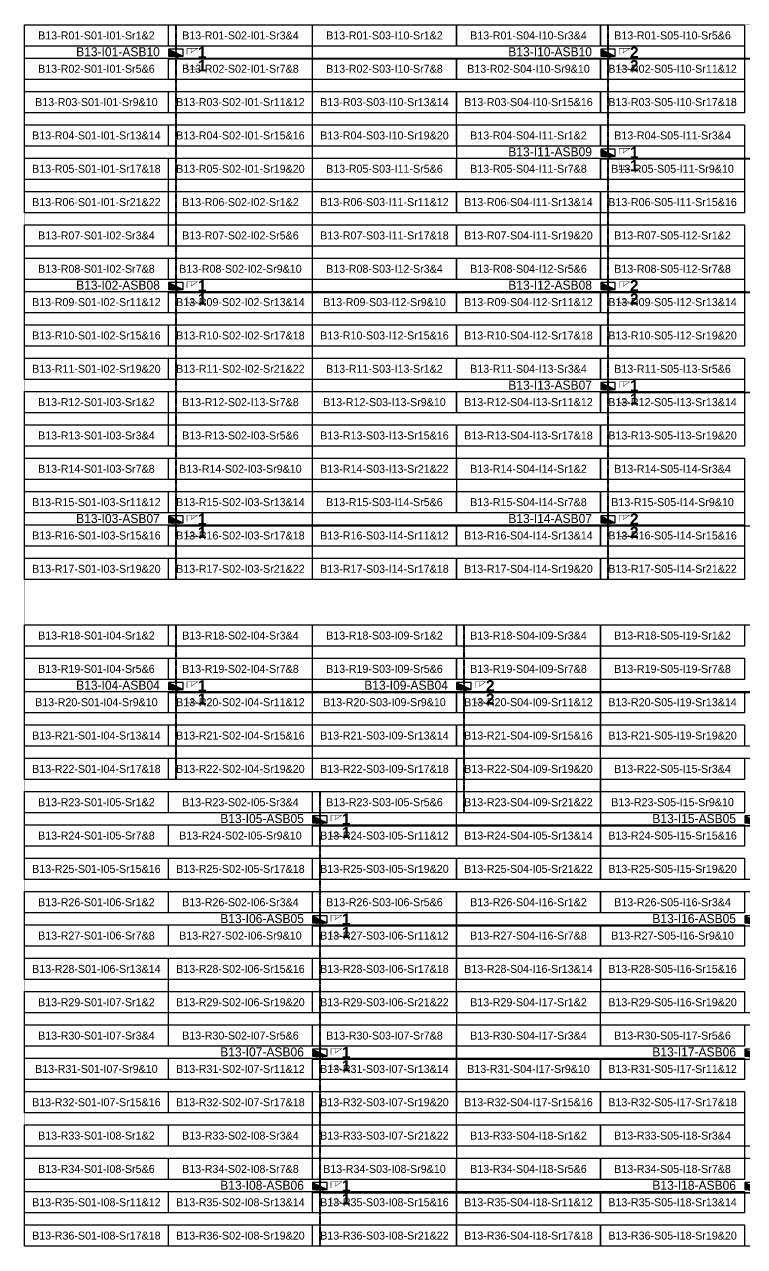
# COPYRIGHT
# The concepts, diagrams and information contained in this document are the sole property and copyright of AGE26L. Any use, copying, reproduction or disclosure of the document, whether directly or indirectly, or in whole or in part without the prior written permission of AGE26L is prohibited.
# Model space of a CAD drawing. Header units: metres. Extents: x 530339 to 530792, y 2674594 to 2674869.
# Drawn here: x 530338.7 to 530500.7, y 2674594.2 to 2674869.2 of the extents above; entities that cross this region are included whole.
import ezdxf
from ezdxf.enums import TextEntityAlignment as Align

# ---------------------------------------------------------------- set-up
doc = ezdxf.new("R2010")
doc.units = ezdxf.units.M
doc.linetypes.add('CENTER', pattern=[2, 1.25, -0.25, 0.25, -0.25])
doc.layers.add('Boundary-12.5 MW Block', color=6, linetype='Continuous', lineweight=9)
doc.layers.add('PILE', color=1, linetype='Continuous', lineweight=15)
for name, color, linetype in [('DC Trench BL-13', 40, 'Continuous'), ('E-Inverter Grouping', 2, 'Continuous'), ('Inverter Block-13', 7, 'Continuous'), ('LT Cable(AG) INV to LT Panel BL-13', 2, 'Continuous'), ('Messenger Wire Block-13 (Master Path)', 30, 'Continuous'), ('Messenger Wire Block-13 (MW Path)', 191, 'Continuous'), ('MMS Table Block-13', 8, 'Continuous'), ('Plan Line - DC BL-13', 40, 'Continuous'), ('Section Marking BL-13', 2, 'Continuous')]:
    doc.layers.add(name, color=color, linetype=linetype)
doc.styles.add('BoldTextStyle', font='arialbd.ttf')
doc.styles.get("Standard").update_dxf_attribs({"font": 'Adani Regular.ttf'})

# ---------------------------------------------------------------- blocks, each defined once
blk = doc.blocks.new('MMS Table (32.292 x 4.788)')
at = {"color": 0}
blk.add_lwpolyline([(0, -0.002), (0, 4.786), (32.292, 4.786), (32.292, -0.002)], close=True, dxfattribs=at)
at = {"color": 7}
blk.add_attdef('ID1', text='', height=1.8, dxfattribs=at).set_placement((16.146, 2.392), align=Align.MIDDLE_CENTER)
blk = doc.blocks.new('Inverter Block')
h = blk.add_hatch(color=0)
h.dxf.hatch_style = 1
h.paths.add_polyline_path([(-1.46, 2.27), (-1.46, 0.85), (1.46, 0.85)])
at = {"color": 0}
blk.add_lwpolyline([(1.46, 2.27), (-1.46, 2.27), (-1.46, 0.85), (1.46, 0.85)], close=True, dxfattribs=at)
blk.add_lwpolyline([(-1.46, 2.27), (1.46, 0.85)], dxfattribs=at)
at = {"layer": 'PILE'}
for centre in [(-0.61, 0.85), (0.61, 0.85)]:
    blk.add_circle(centre, 0.156, dxfattribs=at)
at = {"color": 7}
blk.add_attdef('ID', (-1.46, 3.01), '', height=1.8, dxfattribs=at)

msp = doc.modelspace()

# ---------------------------------------------------------------- linework, layer by layer
at = {"layer": 'Boundary-12.5 MW Block', "const_width": 0.05}
msp.add_lwpolyline([(530338.75, 2674869.08), (530792.14, 2674869.08), (530792.14, 2674601.79), (530694.96, 2674601.79), (530694.96, 2674594.29), (530338.75, 2674594.29)], close=True, dxfattribs=at)
at = {"layer": 'DC Trench BL-13', "color": 40, "const_width": 0.15}
for points in [[(530372.93, 2674869.08), (530372.63, 2674869.08), (530372.63, 2674744.29), (530372.93, 2674744.29)], [(530470.1, 2674869.08), (530469.8, 2674869.08), (530469.8, 2674744.29), (530470.1, 2674744.29)], [(530372.93, 2674734.08), (530372.63, 2674734.08), (530372.63, 2674699.29), (530372.93, 2674699.29)], [(530437.71, 2674734.08), (530437.41, 2674734.08), (530437.41, 2674691.79), (530437.71, 2674691.79)], [(530405.32, 2674696.58), (530405.02, 2674696.58), (530405.02, 2674594.29), (530405.32, 2674594.29)]]:
    msp.add_lwpolyline(points, close=True, dxfattribs=at)
at = {"layer": 'E-Inverter Grouping'}
for points in [[(530403.43, 2674834.29), (530371.04, 2674834.29), (530371.04, 2674826.79), (530338.75, 2674826.79), (530338.75, 2674869.08), (530403.43, 2674869.08)], [(530403.43, 2674789.29), (530338.75, 2674789.29), (530338.75, 2674824.08), (530371.14, 2674824.08), (530371.14, 2674831.58), (530403.43, 2674831.58)], [(530500.61, 2674794.08), (530500.61, 2674774.29), (530435.82, 2674774.29), (530435.82, 2674766.79), (530403.53, 2674766.79), (530403.53, 2674781.79), (530371.14, 2674781.79), (530371.14, 2674786.58), (530403.53, 2674786.58), (530403.53, 2674794.08)], [(530371.04, 2674779.08), (530403.43, 2674779.08), (530403.43, 2674744.29), (530338.75, 2674744.29), (530338.75, 2674786.58), (530371.04, 2674786.58)], [(530500.61, 2674744.29), (530403.53, 2674744.29), (530403.53, 2674764.08), (530435.92, 2674764.08), (530435.92, 2674771.58), (530500.61, 2674771.58)], [(530468.22, 2674691.79), (530435.92, 2674691.79), (530435.92, 2674699.29), (530403.53, 2674699.29), (530403.53, 2674734.08), (530468.22, 2674734.08)], [(530468.32, 2674706.79), (530468.32, 2674734.08), (530565.39, 2674734.08), (530565.39, 2674714.29), (530533, 2674714.29), (530533, 2674706.79)], [(530533.1, 2674704.08), (530533.1, 2674711.58), (530565.39, 2674711.58), (530565.39, 2674691.79), (530533, 2674691.79), (530533, 2674676.79), (530468.32, 2674676.79), (530468.32, 2674704.08)], [(530435.82, 2674689.08), (530468.22, 2674689.08), (530468.22, 2674676.79), (530338.75, 2674676.79), (530338.75, 2674696.58), (530435.82, 2674696.58)], [(530435.82, 2674646.79), (530371.14, 2674646.79), (530371.14, 2674654.29), (530338.75, 2674654.29), (530338.75, 2674674.08), (530435.82, 2674674.08)], [(530533, 2674646.79), (530468.32, 2674646.79), (530468.32, 2674654.29), (530435.92, 2674654.29), (530435.92, 2674674.08), (530533, 2674674.08)], [(530435.82, 2674616.79), (530403.53, 2674616.79), (530403.53, 2674624.29), (530338.75, 2674624.29), (530338.75, 2674651.58), (530371.04, 2674651.58), (530371.04, 2674644.08), (530435.82, 2674644.08)], [(530533, 2674616.79), (530500.71, 2674616.79), (530500.71, 2674624.29), (530435.92, 2674624.29), (530435.92, 2674651.58), (530468.22, 2674651.58), (530468.22, 2674644.08), (530533, 2674644.08)], [(530403.43, 2674614.08), (530435.82, 2674614.08), (530435.82, 2674594.29), (530338.75, 2674594.29), (530338.75, 2674621.58), (530403.43, 2674621.58)], [(530500.61, 2674614.08), (530533, 2674614.08), (530533, 2674594.29), (530435.92, 2674594.29), (530435.92, 2674621.58), (530500.61, 2674621.58)]]:
    msp.add_lwpolyline(points, close=True, dxfattribs=at)
at = {"layer": 'E-Inverter Grouping', "color": 3}
for points in [[(530403.53, 2674869.08), (530500.61, 2674869.08), (530500.61, 2674849.29), (530435.82, 2674849.29), (530435.82, 2674841.79), (530403.53, 2674841.79)], [(530500.61, 2674846.58), (530500.61, 2674826.79), (530468.22, 2674826.79), (530468.22, 2674819.29), (530403.53, 2674819.29), (530403.53, 2674839.08), (530435.92, 2674839.08), (530435.92, 2674846.58)], [(530468.32, 2674816.58), (530468.32, 2674824.08), (530500.61, 2674824.08), (530500.61, 2674796.79), (530403.53, 2674796.79), (530403.53, 2674816.58)], [(530403.43, 2674699.29), (530338.75, 2674699.29), (530338.75, 2674734.08), (530403.43, 2674734.08)]]:
    msp.add_lwpolyline(points, close=True, dxfattribs=at)
at = {"layer": 'LT Cable(AG) INV to LT Panel BL-13', "color": 5}
for points in [[(530593.57, 2674726.29), (530590.07, 2674726.29, -0.414214), (530589.17, 2674727.19), (530589.17, 2674730.29, 0.214019), (530588.87, 2674730.96), (530582.16, 2674736.94, -0.214019), (530581.86, 2674737.61), (530581.86, 2674743.26, -0.0289), (530581.86, 2674743.37), (530581.92, 2674743.85, 0.0289), (530581.92, 2674743.95), (530581.92, 2674860.59, 0.414214), (530581.02, 2674861.49), (530373.68, 2674861.49, -0.414214), (530372.78, 2674862.39), (530372.78, 2674862.73)], [(530593.57, 2674726.32), (530590.1, 2674726.32, -0.414214), (530589.2, 2674727.22), (530589.2, 2674730.3, 0.214019), (530588.9, 2674730.97), (530582.18, 2674736.95, -0.214019), (530581.88, 2674737.62), (530581.88, 2674743.26, -0.0289), (530581.89, 2674743.37), (530581.94, 2674743.84, 0.0289), (530581.95, 2674743.95), (530581.95, 2674860.62, 0.414214), (530581.05, 2674861.52), (530470.85, 2674861.52, -0.414214), (530469.95, 2674862.42), (530469.95, 2674862.73)]]:
    msp.add_lwpolyline(points, format="xyb", dxfattribs=at)
at = {"layer": 'LT Cable(AG) INV to LT Panel BL-13'}
for points in [[(530588.54, 2674725.69), (530587.86, 2674725.69, -0.166406), (530587.31, 2674725.88), (530585.86, 2674727, 0.103275), (530585.5, 2674727.08), (530579.74, 2674727.08, -0.414214), (530578.84, 2674727.98), (530578.84, 2674743.28, -0.021393), (530578.84, 2674743.36), (530578.88, 2674743.86, 0.021393), (530578.89, 2674743.94), (530578.89, 2674838.08, 0.414214), (530577.99, 2674838.98), (530470.85, 2674838.98, -0.414214), (530469.95, 2674839.88), (530469.95, 2674840.23)], [(530590.53, 2674725.62), (530587.84, 2674725.62, -0.166872), (530587.28, 2674725.8), (530585.84, 2674726.93, 0.103275), (530585.48, 2674727), (530579.66, 2674727, -0.414214), (530578.76, 2674727.9), (530578.76, 2674743.28, -0.021393), (530578.77, 2674743.36), (530578.81, 2674743.86, 0.021393), (530578.81, 2674743.94), (530578.81, 2674808, 0.414214), (530577.91, 2674808.9), (530373.68, 2674808.9, -0.414214), (530372.78, 2674809.8), (530372.78, 2674810.23)], [(530590.53, 2674725.64), (530587.84, 2674725.64, -0.166716), (530587.29, 2674725.83), (530585.84, 2674726.95, 0.103275), (530585.48, 2674727.03), (530579.69, 2674727.03, -0.414214), (530578.79, 2674727.93), (530578.79, 2674743.28, -0.021393), (530578.79, 2674743.36), (530578.83, 2674743.86, 0.021393), (530578.84, 2674743.94), (530578.84, 2674808.03, 0.414214), (530577.94, 2674808.93), (530470.85, 2674808.93, -0.414214), (530469.95, 2674809.83), (530469.95, 2674810.23)], [(530592.69, 2674725.57), (530587.82, 2674725.57, -0.167186), (530587.27, 2674725.76), (530585.83, 2674726.88, 0.103275), (530585.47, 2674726.95), (530579.61, 2674726.95, -0.414214), (530578.71, 2674727.85), (530578.71, 2674743.28, -0.021393), (530578.72, 2674743.36), (530578.76, 2674743.87, 0.021393), (530578.76, 2674743.94), (530578.76, 2674785.45, 0.414214), (530577.86, 2674786.35), (530470.85, 2674786.35, -0.414214), (530469.95, 2674787.25), (530469.95, 2674787.73)], [(530592.69, 2674725.49), (530587.8, 2674725.49, -0.167663), (530587.25, 2674725.68), (530585.81, 2674726.8, 0.103275), (530585.45, 2674726.88), (530579.54, 2674726.88, -0.414214), (530578.64, 2674727.78), (530578.64, 2674743.29, -0.021393), (530578.64, 2674743.36), (530578.68, 2674743.87, 0.021393), (530578.69, 2674743.95), (530578.69, 2674755.38, 0.414214), (530577.79, 2674756.28), (530373.68, 2674756.28, -0.414214), (530372.78, 2674757.18), (530372.78, 2674757.73)], [(530592.69, 2674725.52), (530587.81, 2674725.52, -0.167503), (530587.25, 2674725.71), (530585.82, 2674726.83, 0.103275), (530585.46, 2674726.9), (530579.56, 2674726.9, -0.414214), (530578.66, 2674727.8), (530578.66, 2674743.29, -0.021393), (530578.67, 2674743.36), (530578.71, 2674743.87, 0.021393), (530578.71, 2674743.95), (530578.71, 2674755.4, 0.414214), (530577.81, 2674756.3), (530470.85, 2674756.3, -0.414214), (530469.95, 2674757.2), (530469.95, 2674757.73)], [(530593.57, 2674724.24), (530588.37, 2674724.24, -0.087978), (530588.06, 2674724.29), (530585.74, 2674725.14, 0.042157), (530585.59, 2674725.15), (530579.56, 2674725.15, 0.414214), (530578.66, 2674724.25), (530578.66, 2674705.22, 0.021647), (530578.67, 2674705.14), (530578.71, 2674704.64, -0.021647), (530578.71, 2674704.57), (530578.71, 2674703.95), (530564.65, 2674703.95, -0.414214), (530563.75, 2674704.85), (530563.75, 2674718.05, 0.414214), (530562.85, 2674718.95), (530373.68, 2674718.95, -0.414214), (530372.78, 2674719.85), (530372.78, 2674720.23)], [(530591.63, 2674724.16), (530588.36, 2674724.16, -0.088088), (530588.05, 2674724.22), (530585.74, 2674725.07, 0.042157), (530585.59, 2674725.08), (530579.64, 2674725.08, 0.414214), (530578.74, 2674724.18), (530578.74, 2674705.22, 0.021647), (530578.74, 2674705.15), (530578.78, 2674704.65, -0.021647), (530578.79, 2674704.57), (530578.79, 2674689.78, -0.414214), (530577.89, 2674688.88), (530406.07, 2674688.88, -0.414214), (530405.17, 2674689.78), (530405.17, 2674690.23)], [(530591.63, 2674724.11), (530588.35, 2674724.11, -0.088163), (530588.04, 2674724.17), (530585.73, 2674725.02, 0.042157), (530585.58, 2674725.03), (530579.69, 2674725.03, 0.414214), (530578.79, 2674724.13), (530578.79, 2674705.23, 0.021647), (530578.79, 2674705.15), (530578.83, 2674704.65, -0.021647), (530578.84, 2674704.57), (530578.84, 2674667.23, -0.414214), (530577.94, 2674666.33), (530406.07, 2674666.33, -0.414214), (530405.17, 2674667.23), (530405.17, 2674667.73)], [(530589.56, 2674724.06), (530588.34, 2674724.06, -0.088237), (530588.03, 2674724.12), (530585.73, 2674724.97, 0.042157), (530585.58, 2674724.98), (530579.74, 2674724.98, 0.414214), (530578.84, 2674724.08), (530578.84, 2674705.23, 0.021647), (530578.84, 2674705.15), (530578.88, 2674704.65, -0.021647), (530578.89, 2674704.57), (530578.89, 2674637.18, -0.414214), (530577.99, 2674636.28), (530406.07, 2674636.28, -0.414214), (530405.17, 2674637.18), (530405.17, 2674637.73)], [(530589.56, 2674724.01), (530588.34, 2674724.01, -0.088311), (530588.03, 2674724.07), (530585.72, 2674724.92, 0.042157), (530585.57, 2674724.93), (530579.79, 2674724.93, 0.414214), (530578.89, 2674724.03), (530578.89, 2674705.23, 0.021647), (530578.89, 2674705.15), (530578.93, 2674704.65, -0.021647), (530578.94, 2674704.58), (530578.94, 2674607.13, -0.414214), (530578.04, 2674606.23), (530406.07, 2674606.23, -0.414214), (530405.17, 2674607.13), (530405.17, 2674607.73)], [(530593.57, 2674724.26), (530588.37, 2674724.26, -0.087941), (530588.06, 2674724.32), (530585.75, 2674725.17, 0.042157), (530585.59, 2674725.18), (530579.54, 2674725.18, 0.414214), (530578.64, 2674724.28), (530578.64, 2674705.22, 0.021647), (530578.64, 2674705.14), (530578.68, 2674704.64, -0.021647), (530578.69, 2674704.56), (530578.69, 2674703.98), (530564.67, 2674703.98, -0.414214), (530563.77, 2674704.88), (530563.77, 2674718.08, 0.414214), (530562.87, 2674718.98), (530438.46, 2674718.98, -0.414214), (530437.56, 2674719.88), (530437.56, 2674720.23)]]:
    msp.add_lwpolyline(points, format="xyb", dxfattribs=at)
at = {"layer": 'Messenger Wire Block-13 (Master Path)'}
for points in [[(530371.14, 2674861.38), (530581.81, 2674861.38)], [(530468.32, 2674838.88), (530578.79, 2674838.88)], [(530371.14, 2674808.88), (530578.79, 2674808.88)], [(530468.32, 2674786.38), (530578.79, 2674786.38)], [(530371.14, 2674756.38), (530578.79, 2674756.38)], [(530371.14, 2674718.88), (530563.67, 2674718.88)], [(530403.53, 2674688.88), (530578.79, 2674688.88)], [(530403.53, 2674666.38), (530578.79, 2674666.38)], [(530403.53, 2674636.38), (530578.79, 2674636.38)], [(530403.53, 2674606.38), (530578.79, 2674606.38)]]:
    msp.add_lwpolyline(points, dxfattribs=at)
at = {"layer": 'Messenger Wire Block-13 (MW Path)', "const_width": 0.1}
for points in [[(530371.14, 2674861.38), (530581.81, 2674861.38)], [(530468.32, 2674838.88), (530578.79, 2674838.88)], [(530371.14, 2674808.88), (530578.79, 2674808.88)], [(530468.32, 2674786.38), (530578.79, 2674786.38)], [(530371.14, 2674756.38), (530578.79, 2674756.38)], [(530371.14, 2674718.88), (530563.67, 2674718.88)], [(530403.53, 2674688.88), (530578.79, 2674688.88)], [(530403.53, 2674666.38), (530578.79, 2674666.38)], [(530403.53, 2674636.38), (530578.79, 2674636.38)], [(530403.53, 2674606.38), (530578.79, 2674606.38)]]:
    msp.add_lwpolyline(points, dxfattribs=at)
at = {"layer": 'Plan Line - DC BL-13', "color": 6, "linetype": 'CENTER'}
for points in [[(530372.78, 2674869.08), (530372.78, 2674744.29)], [(530469.95, 2674869.08), (530469.95, 2674744.29)], [(530372.78, 2674734.08), (530372.78, 2674699.29)], [(530437.56, 2674734.08), (530437.56, 2674691.79)], [(530405.17, 2674696.58), (530405.17, 2674594.29)]]:
    msp.add_lwpolyline(points, dxfattribs=at)
at = {"layer": 'Section Marking BL-13', "color": 94, "lineweight": 35, "true_color": 0x00a500, "const_width": 0.1}
for points in [[(530375.28, 2674862.38), (530375.28, 2674863.77), (530377.68, 2674863.77), (530376.2, 2674862.76), (530376.2, 2674863.77)], [(530472.45, 2674862.38), (530472.45, 2674863.77), (530474.85, 2674863.77), (530473.37, 2674862.76), (530473.37, 2674863.77)], [(530375.28, 2674860.38), (530375.28, 2674858.99), (530377.68, 2674858.99), (530376.2, 2674860), (530376.2, 2674858.99)], [(530472.45, 2674860.38), (530472.45, 2674858.99), (530474.85, 2674858.99), (530473.37, 2674860), (530473.37, 2674858.99)], [(530472.45, 2674839.88), (530472.45, 2674841.27), (530474.85, 2674841.27), (530473.37, 2674840.26), (530473.37, 2674841.27)], [(530472.45, 2674837.88), (530472.45, 2674836.49), (530474.85, 2674836.49), (530473.37, 2674837.5), (530473.37, 2674836.49)], [(530375.28, 2674809.88), (530375.28, 2674811.27), (530377.68, 2674811.27), (530376.2, 2674810.26), (530376.2, 2674811.27)], [(530472.45, 2674809.88), (530472.45, 2674811.27), (530474.85, 2674811.27), (530473.37, 2674810.26), (530473.37, 2674811.27)], [(530375.28, 2674807.88), (530375.28, 2674806.49), (530377.68, 2674806.49), (530376.2, 2674807.5), (530376.2, 2674806.49)], [(530472.45, 2674807.88), (530472.45, 2674806.49), (530474.85, 2674806.49), (530473.37, 2674807.5), (530473.37, 2674806.49)], [(530472.45, 2674787.38), (530472.45, 2674788.77), (530474.85, 2674788.77), (530473.37, 2674787.76), (530473.37, 2674788.77)], [(530472.45, 2674785.38), (530472.45, 2674783.99), (530474.85, 2674783.99), (530473.37, 2674785), (530473.37, 2674783.99)], [(530375.28, 2674757.38), (530375.28, 2674758.77), (530377.68, 2674758.77), (530376.2, 2674757.76), (530376.2, 2674758.77)], [(530472.45, 2674757.38), (530472.45, 2674758.77), (530474.85, 2674758.77), (530473.37, 2674757.76), (530473.37, 2674758.77)], [(530375.28, 2674755.38), (530375.28, 2674753.99), (530377.68, 2674753.99), (530376.2, 2674755), (530376.2, 2674753.99)], [(530472.45, 2674755.38), (530472.45, 2674753.99), (530474.85, 2674753.99), (530473.37, 2674755), (530473.37, 2674753.99)], [(530375.28, 2674719.88), (530375.28, 2674721.27), (530377.68, 2674721.27), (530376.2, 2674720.26), (530376.2, 2674721.27)], [(530440.06, 2674719.88), (530440.06, 2674721.27), (530442.46, 2674721.27), (530440.98, 2674720.26), (530440.98, 2674721.27)], [(530375.28, 2674717.88), (530375.28, 2674716.49), (530377.68, 2674716.49), (530376.2, 2674717.5), (530376.2, 2674716.49)], [(530440.06, 2674717.88), (530440.06, 2674716.49), (530442.46, 2674716.49), (530440.98, 2674717.5), (530440.98, 2674716.49)], [(530407.67, 2674689.88), (530407.67, 2674691.27), (530410.07, 2674691.27), (530408.59, 2674690.26), (530408.59, 2674691.27)], [(530407.67, 2674687.88), (530407.67, 2674686.49), (530410.07, 2674686.49), (530408.59, 2674687.5), (530408.59, 2674686.49)], [(530407.67, 2674667.38), (530407.67, 2674668.77), (530410.07, 2674668.77), (530408.59, 2674667.76), (530408.59, 2674668.77)], [(530407.67, 2674665.38), (530407.67, 2674663.99), (530410.07, 2674663.99), (530408.59, 2674665), (530408.59, 2674663.99)], [(530407.67, 2674637.38), (530407.67, 2674638.77), (530410.07, 2674638.77), (530408.59, 2674637.76), (530408.59, 2674638.77)], [(530407.67, 2674635.38), (530407.67, 2674633.99), (530410.07, 2674633.99), (530408.59, 2674635), (530408.59, 2674633.99)], [(530407.67, 2674607.38), (530407.67, 2674608.77), (530410.07, 2674608.77), (530408.59, 2674607.76), (530408.59, 2674608.77)], [(530407.67, 2674605.38), (530407.67, 2674603.99), (530410.07, 2674603.99), (530408.59, 2674605), (530408.59, 2674603.99)]]:
    msp.add_lwpolyline(points, dxfattribs=at)

# ---------------------------------------------------------------- block references
at = {"layer": 'Inverter Block-13'}
ref = msp.add_blockref('Inverter Block', (530372.78, 2674861.07), dxfattribs=dict(at, xscale=1.124999999976148, yscale=1.124999999976148, zscale=1.124999999976148))
ref.add_attrib('ID', 'B13-I01-ASB10', (530350.35, 2674861.99), dxfattribs={"layer": '0', "color": 7, "height": 2.025})
ref = msp.add_blockref('Inverter Block', (530469.95, 2674861.07), dxfattribs=dict(at, xscale=1.124999999976148, yscale=1.124999999976148, zscale=1.124999999976148))
ref.add_attrib('ID', 'B13-I10-ASB10', (530447.53, 2674861.99), dxfattribs={"layer": '0', "color": 7, "height": 2.025})
ref = msp.add_blockref('Inverter Block', (530469.95, 2674838.57), dxfattribs=dict(at, xscale=1.124999999976148, yscale=1.124999999976148, zscale=1.124999999976148))
ref.add_attrib('ID', 'B13-I11-ASB09', (530447.53, 2674839.49), dxfattribs={"layer": '0', "color": 7, "height": 2.025})
ref = msp.add_blockref('Inverter Block', (530372.78, 2674808.57), dxfattribs=dict(at, xscale=1.124999999976148, yscale=1.124999999976148, zscale=1.124999999976148))
ref.add_attrib('ID', 'B13-I02-ASB08', (530350.35, 2674809.49), dxfattribs={"layer": '0', "color": 7, "height": 2.025})
ref = msp.add_blockref('Inverter Block', (530469.95, 2674808.57), dxfattribs=dict(at, xscale=1.124999999976148, yscale=1.124999999976148, zscale=1.124999999976148))
ref.add_attrib('ID', 'B13-I12-ASB08', (530447.53, 2674809.49), dxfattribs={"layer": '0', "color": 7, "height": 2.025})
ref = msp.add_blockref('Inverter Block', (530469.95, 2674786.07), dxfattribs=dict(at, xscale=1.124999999976148, yscale=1.124999999976148, zscale=1.124999999976148))
ref.add_attrib('ID', 'B13-I13-ASB07', (530447.53, 2674786.99), dxfattribs={"layer": '0', "color": 7, "height": 2.025})
ref = msp.add_blockref('Inverter Block', (530372.78, 2674756.07), dxfattribs=dict(at, xscale=1.124999999976148, yscale=1.124999999976148, zscale=1.124999999976148))
ref.add_attrib('ID', 'B13-I03-ASB07', (530350.35, 2674756.99), dxfattribs={"layer": '0', "color": 7, "height": 2.025})
ref = msp.add_blockref('Inverter Block', (530469.95, 2674756.07), dxfattribs=dict(at, xscale=1.124999999976148, yscale=1.124999999976148, zscale=1.124999999976148))
ref.add_attrib('ID', 'B13-I14-ASB07', (530447.53, 2674756.99), dxfattribs={"layer": '0', "color": 7, "height": 2.025})
ref = msp.add_blockref('Inverter Block', (530372.78, 2674718.57), dxfattribs=dict(at, xscale=1.124999999976148, yscale=1.124999999976148, zscale=1.124999999976148))
ref.add_attrib('ID', 'B13-I04-ASB04', (530350.35, 2674719.49), dxfattribs={"layer": '0', "color": 7, "height": 2.025})
ref = msp.add_blockref('Inverter Block', (530437.56, 2674718.57), dxfattribs=dict(at, xscale=1.124999999976148, yscale=1.124999999976148, zscale=1.124999999976148))
ref.add_attrib('ID', 'B13-I09-ASB04', (530415.14, 2674719.49), dxfattribs={"layer": '0', "color": 7, "height": 2.025})
ref = msp.add_blockref('Inverter Block', (530405.17, 2674688.57), dxfattribs=dict(at, xscale=1.124999999976148, yscale=1.124999999976148, zscale=1.124999999976148))
ref.add_attrib('ID', 'B13-I05-ASB05', (530382.75, 2674689.49), dxfattribs={"layer": '0', "color": 7, "height": 2.025})
ref = msp.add_blockref('Inverter Block', (530502.35, 2674688.57), dxfattribs=dict(at, xscale=1.124999999976148, yscale=1.124999999976148, zscale=1.124999999976148))
ref.add_attrib('ID', 'B13-I15-ASB05', (530479.92, 2674689.49), dxfattribs={"layer": '0', "color": 7, "height": 2.025})
ref = msp.add_blockref('Inverter Block', (530405.17, 2674666.07), dxfattribs=dict(at, xscale=1.124999999976148, yscale=1.124999999976148, zscale=1.124999999976148))
ref.add_attrib('ID', 'B13-I06-ASB05', (530382.75, 2674666.99), dxfattribs={"layer": '0', "color": 7, "height": 2.025})
ref = msp.add_blockref('Inverter Block', (530502.35, 2674666.07), dxfattribs=dict(at, xscale=1.124999999976148, yscale=1.124999999976148, zscale=1.124999999976148))
ref.add_attrib('ID', 'B13-I16-ASB05', (530479.92, 2674666.99), dxfattribs={"layer": '0', "color": 7, "height": 2.025})
ref = msp.add_blockref('Inverter Block', (530405.17, 2674636.07), dxfattribs=dict(at, xscale=1.124999999976148, yscale=1.124999999976148, zscale=1.124999999976148))
ref.add_attrib('ID', 'B13-I07-ASB06', (530382.75, 2674636.99), dxfattribs={"layer": '0', "color": 7, "height": 2.025})
ref = msp.add_blockref('Inverter Block', (530502.35, 2674636.07), dxfattribs=dict(at, xscale=1.124999999976148, yscale=1.124999999976148, zscale=1.124999999976148))
ref.add_attrib('ID', 'B13-I17-ASB06', (530479.92, 2674636.99), dxfattribs={"layer": '0', "color": 7, "height": 2.025})
ref = msp.add_blockref('Inverter Block', (530405.17, 2674606.07), dxfattribs=dict(at, xscale=1.124999999976148, yscale=1.124999999976148, zscale=1.124999999976148))
ref.add_attrib('ID', 'B13-I08-ASB06', (530382.75, 2674606.99), dxfattribs={"layer": '0', "color": 7, "height": 2.025})
ref = msp.add_blockref('Inverter Block', (530502.35, 2674606.07), dxfattribs=dict(at, xscale=1.124999999976148, yscale=1.124999999976148, zscale=1.124999999976148))
ref.add_attrib('ID', 'B13-I18-ASB06', (530479.92, 2674606.99), dxfattribs={"layer": '0', "color": 7, "height": 2.025})
at = {"layer": 'MMS Table Block-13'}
for p, values in [((530338.75, 2674864.29), {'ID1': 'B13-R01-S01-I01-Sr1&2'}), ((530371.14, 2674864.29), {'ID1': 'B13-R01-S02-I01-Sr3&4'}), ((530403.53, 2674864.29), {'ID1': 'B13-R01-S03-I10-Sr1&2'}), ((530435.92, 2674864.29), {'ID1': 'B13-R01-S04-I10-Sr3&4'}), ((530468.32, 2674864.29), {'ID1': 'B13-R01-S05-I10-Sr5&6'}), ((530338.75, 2674856.79), {'ID1': 'B13-R02-S01-I01-Sr5&6'}), ((530371.14, 2674856.79), {'ID1': 'B13-R02-S02-I01-Sr7&8'}), ((530403.53, 2674856.79), {'ID1': 'B13-R02-S03-I10-Sr7&8'}), ((530435.92, 2674856.79), {'ID1': 'B13-R02-S04-I10-Sr9&10'}), ((530468.32, 2674856.79), {'ID1': 'B13-R02-S05-I10-Sr11&12'}), ((530338.75, 2674849.29), {'ID1': 'B13-R03-S01-I01-Sr9&10'}), ((530371.14, 2674849.29), {'ID1': 'B13-R03-S02-I01-Sr11&12'}), ((530403.53, 2674849.29), {'ID1': 'B13-R03-S03-I10-Sr13&14'}), ((530435.92, 2674849.29), {'ID1': 'B13-R03-S04-I10-Sr15&16'}), ((530468.32, 2674849.29), {'ID1': 'B13-R03-S05-I10-Sr17&18'}), ((530338.75, 2674841.79), {'ID1': 'B13-R04-S01-I01-Sr13&14'}), ((530371.14, 2674841.79), {'ID1': 'B13-R04-S02-I01-Sr15&16'}), ((530403.53, 2674841.79), {'ID1': 'B13-R04-S03-I10-Sr19&20'}), ((530435.92, 2674841.79), {'ID1': 'B13-R04-S04-I11-Sr1&2'}), ((530468.32, 2674841.79), {'ID1': 'B13-R04-S05-I11-Sr3&4'}), ((530338.75, 2674834.29), {'ID1': 'B13-R05-S01-I01-Sr17&18'}), ((530371.14, 2674834.29), {'ID1': 'B13-R05-S02-I01-Sr19&20'}), ((530403.53, 2674834.29), {'ID1': 'B13-R05-S03-I11-Sr5&6'}), ((530435.92, 2674834.29), {'ID1': 'B13-R05-S04-I11-Sr7&8'}), ((530468.32, 2674834.29), {'ID1': 'B13-R05-S05-I11-Sr9&10'}), ((530338.75, 2674826.79), {'ID1': 'B13-R06-S01-I01-Sr21&22'}), ((530371.14, 2674826.79), {'ID1': 'B13-R06-S02-I02-Sr1&2'}), ((530403.53, 2674826.79), {'ID1': 'B13-R06-S03-I11-Sr11&12'}), ((530435.92, 2674826.79), {'ID1': 'B13-R06-S04-I11-Sr13&14'}), ((530468.32, 2674826.79), {'ID1': 'B13-R06-S05-I11-Sr15&16'}), ((530338.75, 2674819.29), {'ID1': 'B13-R07-S01-I02-Sr3&4'}), ((530371.14, 2674819.29), {'ID1': 'B13-R07-S02-I02-Sr5&6'}), ((530403.53, 2674819.29), {'ID1': 'B13-R07-S03-I11-Sr17&18'}), ((530435.92, 2674819.29), {'ID1': 'B13-R07-S04-I11-Sr19&20'}), ((530468.32, 2674819.29), {'ID1': 'B13-R07-S05-I12-Sr1&2'}), ((530338.75, 2674811.79), {'ID1': 'B13-R08-S01-I02-Sr7&8'}), ((530371.14, 2674811.79), {'ID1': 'B13-R08-S02-I02-Sr9&10'}), ((530403.53, 2674811.79), {'ID1': 'B13-R08-S03-I12-Sr3&4'}), ((530435.92, 2674811.79), {'ID1': 'B13-R08-S04-I12-Sr5&6'}), ((530468.32, 2674811.79), {'ID1': 'B13-R08-S05-I12-Sr7&8'}), ((530338.75, 2674804.29), {'ID1': 'B13-R09-S01-I02-Sr11&12'}), ((530371.14, 2674804.29), {'ID1': 'B13-R09-S02-I02-Sr13&14'}), ((530403.53, 2674804.29), {'ID1': 'B13-R09-S03-I12-Sr9&10'}), ((530435.92, 2674804.29), {'ID1': 'B13-R09-S04-I12-Sr11&12'}), ((530468.32, 2674804.29), {'ID1': 'B13-R09-S05-I12-Sr13&14'}), ((530338.75, 2674796.79), {'ID1': 'B13-R10-S01-I02-Sr15&16'}), ((530371.14, 2674796.79), {'ID1': 'B13-R10-S02-I02-Sr17&18'}), ((530403.53, 2674796.79), {'ID1': 'B13-R10-S03-I12-Sr15&16'}), ((530435.92, 2674796.79), {'ID1': 'B13-R10-S04-I12-Sr17&18'}), ((530468.32, 2674796.79), {'ID1': 'B13-R10-S05-I12-Sr19&20'}), ((530338.75, 2674789.29), {'ID1': 'B13-R11-S01-I02-Sr19&20'}), ((530371.14, 2674789.29), {'ID1': 'B13-R11-S02-I02-Sr21&22'}), ((530403.53, 2674789.29), {'ID1': 'B13-R11-S03-I13-Sr1&2'}), ((530435.92, 2674789.29), {'ID1': 'B13-R11-S04-I13-Sr3&4'}), ((530468.32, 2674789.29), {'ID1': 'B13-R11-S05-I13-Sr5&6'}), ((530338.75, 2674781.79), {'ID1': 'B13-R12-S01-I03-Sr1&2'}), ((530371.14, 2674781.79), {'ID1': 'B13-R12-S02-I13-Sr7&8'}), ((530403.53, 2674781.79), {'ID1': 'B13-R12-S03-I13-Sr9&10'}), ((530435.92, 2674781.79), {'ID1': 'B13-R12-S04-I13-Sr11&12'}), ((530468.32, 2674781.79), {'ID1': 'B13-R12-S05-I13-Sr13&14'}), ((530338.75, 2674774.29), {'ID1': 'B13-R13-S01-I03-Sr3&4'}), ((530371.14, 2674774.29), {'ID1': 'B13-R13-S02-I03-Sr5&6'}), ((530403.53, 2674774.29), {'ID1': 'B13-R13-S03-I13-Sr15&16'}), ((530435.92, 2674774.29), {'ID1': 'B13-R13-S04-I13-Sr17&18'}), ((530468.32, 2674774.29), {'ID1': 'B13-R13-S05-I13-Sr19&20'}), ((530338.75, 2674766.79), {'ID1': 'B13-R14-S01-I03-Sr7&8'}), ((530371.14, 2674766.79), {'ID1': 'B13-R14-S02-I03-Sr9&10'}), ((530403.53, 2674766.79), {'ID1': 'B13-R14-S03-I13-Sr21&22'}), ((530435.92, 2674766.79), {'ID1': 'B13-R14-S04-I14-Sr1&2'}), ((530468.32, 2674766.79), {'ID1': 'B13-R14-S05-I14-Sr3&4'}), ((530338.75, 2674759.29), {'ID1': 'B13-R15-S01-I03-Sr11&12'}), ((530371.14, 2674759.29), {'ID1': 'B13-R15-S02-I03-Sr13&14'}), ((530403.53, 2674759.29), {'ID1': 'B13-R15-S03-I14-Sr5&6'}), ((530435.92, 2674759.29), {'ID1': 'B13-R15-S04-I14-Sr7&8'}), ((530468.32, 2674759.29), {'ID1': 'B13-R15-S05-I14-Sr9&10'}), ((530338.75, 2674751.79), {'ID1': 'B13-R16-S01-I03-Sr15&16'}), ((530371.14, 2674751.79), {'ID1': 'B13-R16-S02-I03-Sr17&18'}), ((530403.53, 2674751.79), {'ID1': 'B13-R16-S03-I14-Sr11&12'}), ((530435.92, 2674751.79), {'ID1': 'B13-R16-S04-I14-Sr13&14'}), ((530468.32, 2674751.79), {'ID1': 'B13-R16-S05-I14-Sr15&16'}), ((530338.75, 2674744.29), {'ID1': 'B13-R17-S01-I03-Sr19&20'}), ((530371.14, 2674744.29), {'ID1': 'B13-R17-S02-I03-Sr21&22'}), ((530403.53, 2674744.29), {'ID1': 'B13-R17-S03-I14-Sr17&18'}), ((530435.92, 2674744.29), {'ID1': 'B13-R17-S04-I14-Sr19&20'}), ((530468.32, 2674744.29), {'ID1': 'B13-R17-S05-I14-Sr21&22'}), ((530338.75, 2674729.29), {'ID1': 'B13-R18-S01-I04-Sr1&2'}), ((530371.14, 2674729.29), {'ID1': 'B13-R18-S02-I04-Sr3&4'}), ((530403.53, 2674729.29), {'ID1': 'B13-R18-S03-I09-Sr1&2'}), ((530435.92, 2674729.29), {'ID1': 'B13-R18-S04-I09-Sr3&4'}), ((530468.32, 2674729.29), {'ID1': 'B13-R18-S05-I19-Sr1&2'}), ((530338.75, 2674721.79), {'ID1': 'B13-R19-S01-I04-Sr5&6'}), ((530371.14, 2674721.79), {'ID1': 'B13-R19-S02-I04-Sr7&8'}), ((530403.53, 2674721.79), {'ID1': 'B13-R19-S03-I09-Sr5&6'}), ((530435.92, 2674721.79), {'ID1': 'B13-R19-S04-I09-Sr7&8'}), ((530468.32, 2674721.79), {'ID1': 'B13-R19-S05-I19-Sr7&8'}), ((530338.75, 2674714.29), {'ID1': 'B13-R20-S01-I04-Sr9&10'}), ((530371.14, 2674714.29), {'ID1': 'B13-R20-S02-I04-Sr11&12'}), ((530403.53, 2674714.29), {'ID1': 'B13-R20-S03-I09-Sr9&10'}), ((530435.92, 2674714.29), {'ID1': 'B13-R20-S04-I09-Sr11&12'}), ((530468.32, 2674714.29), {'ID1': 'B13-R20-S05-I19-Sr13&14'}), ((530338.75, 2674706.79), {'ID1': 'B13-R21-S01-I04-Sr13&14'}), ((530371.14, 2674706.79), {'ID1': 'B13-R21-S02-I04-Sr15&16'}), ((530403.53, 2674706.79), {'ID1': 'B13-R21-S03-I09-Sr13&14'}), ((530435.92, 2674706.79), {'ID1': 'B13-R21-S04-I09-Sr15&16'}), ((530468.32, 2674706.79), {'ID1': 'B13-R21-S05-I19-Sr19&20'}), ((530338.75, 2674699.29), {'ID1': 'B13-R22-S01-I04-Sr17&18'}), ((530371.14, 2674699.29), {'ID1': 'B13-R22-S02-I04-Sr19&20'}), ((530403.53, 2674699.29), {'ID1': 'B13-R22-S03-I09-Sr17&18'}), ((530435.92, 2674699.29), {'ID1': 'B13-R22-S04-I09-Sr19&20'}), ((530468.32, 2674699.29), {'ID1': 'B13-R22-S05-I15-Sr3&4'}), ((530338.75, 2674691.79), {'ID1': 'B13-R23-S01-I05-Sr1&2'}), ((530371.14, 2674691.79), {'ID1': 'B13-R23-S02-I05-Sr3&4'}), ((530403.53, 2674691.79), {'ID1': 'B13-R23-S03-I05-Sr5&6'}), ((530435.92, 2674691.79), {'ID1': 'B13-R23-S04-I09-Sr21&22'}), ((530468.32, 2674691.79), {'ID1': 'B13-R23-S05-I15-Sr9&10'}), ((530338.75, 2674684.29), {'ID1': 'B13-R24-S01-I05-Sr7&8'}), ((530371.14, 2674684.29), {'ID1': 'B13-R24-S02-I05-Sr9&10'}), ((530403.53, 2674684.29), {'ID1': 'B13-R24-S03-I05-Sr11&12'}), ((530435.92, 2674684.29), {'ID1': 'B13-R24-S04-I05-Sr13&14'}), ((530468.32, 2674684.29), {'ID1': 'B13-R24-S05-I15-Sr15&16'}), ((530338.75, 2674676.79), {'ID1': 'B13-R25-S01-I05-Sr15&16'}), ((530371.14, 2674676.79), {'ID1': 'B13-R25-S02-I05-Sr17&18'}), ((530403.53, 2674676.79), {'ID1': 'B13-R25-S03-I05-Sr19&20'}), ((530435.92, 2674676.79), {'ID1': 'B13-R25-S04-I05-Sr21&22'}), ((530468.32, 2674676.79), {'ID1': 'B13-R25-S05-I15-Sr19&20'}), ((530338.75, 2674669.29), {'ID1': 'B13-R26-S01-I06-Sr1&2'}), ((530371.14, 2674669.29), {'ID1': 'B13-R26-S02-I06-Sr3&4'}), ((530403.53, 2674669.29), {'ID1': 'B13-R26-S03-I06-Sr5&6'}), ((530435.92, 2674669.29), {'ID1': 'B13-R26-S04-I16-Sr1&2'}), ((530468.32, 2674669.29), {'ID1': 'B13-R26-S05-I16-Sr3&4'}), ((530338.75, 2674661.79), {'ID1': 'B13-R27-S01-I06-Sr7&8'}), ((530371.14, 2674661.79), {'ID1': 'B13-R27-S02-I06-Sr9&10'}), ((530403.53, 2674661.79), {'ID1': 'B13-R27-S03-I06-Sr11&12'}), ((530435.92, 2674661.79), {'ID1': 'B13-R27-S04-I16-Sr7&8'}), ((530468.32, 2674661.79), {'ID1': 'B13-R27-S05-I16-Sr9&10'}), ((530338.75, 2674654.29), {'ID1': 'B13-R28-S01-I06-Sr13&14'}), ((530371.14, 2674654.29), {'ID1': 'B13-R28-S02-I06-Sr15&16'}), ((530403.53, 2674654.29), {'ID1': 'B13-R28-S03-I06-Sr17&18'}), ((530435.92, 2674654.29), {'ID1': 'B13-R28-S04-I16-Sr13&14'}), ((530468.32, 2674654.29), {'ID1': 'B13-R28-S05-I16-Sr15&16'}), ((530338.75, 2674646.79), {'ID1': 'B13-R29-S01-I07-Sr1&2'}), ((530371.14, 2674646.79), {'ID1': 'B13-R29-S02-I06-Sr19&20'}), ((530403.53, 2674646.79), {'ID1': 'B13-R29-S03-I06-Sr21&22'}), ((530435.92, 2674646.79), {'ID1': 'B13-R29-S04-I17-Sr1&2'}), ((530468.32, 2674646.79), {'ID1': 'B13-R29-S05-I16-Sr19&20'}), ((530338.75, 2674639.29), {'ID1': 'B13-R30-S01-I07-Sr3&4'}), ((530371.14, 2674639.29), {'ID1': 'B13-R30-S02-I07-Sr5&6'}), ((530403.53, 2674639.29), {'ID1': 'B13-R30-S03-I07-Sr7&8'}), ((530435.92, 2674639.29), {'ID1': 'B13-R30-S04-I17-Sr3&4'}), ((530468.32, 2674639.29), {'ID1': 'B13-R30-S05-I17-Sr5&6'}), ((530338.75, 2674631.79), {'ID1': 'B13-R31-S01-I07-Sr9&10'}), ((530371.14, 2674631.79), {'ID1': 'B13-R31-S02-I07-Sr11&12'}), ((530403.53, 2674631.79), {'ID1': 'B13-R31-S03-I07-Sr13&14'}), ((530435.92, 2674631.79), {'ID1': 'B13-R31-S04-I17-Sr9&10'}), ((530468.32, 2674631.79), {'ID1': 'B13-R31-S05-I17-Sr11&12'}), ((530338.75, 2674624.29), {'ID1': 'B13-R32-S01-I07-Sr15&16'}), ((530371.14, 2674624.29), {'ID1': 'B13-R32-S02-I07-Sr17&18'}), ((530403.53, 2674624.29), {'ID1': 'B13-R32-S03-I07-Sr19&20'}), ((530435.92, 2674624.29), {'ID1': 'B13-R32-S04-I17-Sr15&16'}), ((530468.32, 2674624.29), {'ID1': 'B13-R32-S05-I17-Sr17&18'}), ((530338.75, 2674616.79), {'ID1': 'B13-R33-S01-I08-Sr1&2'}), ((530371.14, 2674616.79), {'ID1': 'B13-R33-S02-I08-Sr3&4'}), ((530403.53, 2674616.79), {'ID1': 'B13-R33-S03-I07-Sr21&22'}), ((530435.92, 2674616.79), {'ID1': 'B13-R33-S04-I18-Sr1&2'}), ((530468.32, 2674616.79), {'ID1': 'B13-R33-S05-I18-Sr3&4'}), ((530338.75, 2674609.29), {'ID1': 'B13-R34-S01-I08-Sr5&6'}), ((530371.14, 2674609.29), {'ID1': 'B13-R34-S02-I08-Sr7&8'}), ((530403.53, 2674609.29), {'ID1': 'B13-R34-S03-I08-Sr9&10'}), ((530435.92, 2674609.29), {'ID1': 'B13-R34-S04-I18-Sr5&6'}), ((530468.32, 2674609.29), {'ID1': 'B13-R34-S05-I18-Sr7&8'}), ((530338.75, 2674601.79), {'ID1': 'B13-R35-S01-I08-Sr11&12'}), ((530371.14, 2674601.79), {'ID1': 'B13-R35-S02-I08-Sr13&14'}), ((530403.53, 2674601.79), {'ID1': 'B13-R35-S03-I08-Sr15&16'}), ((530435.92, 2674601.79), {'ID1': 'B13-R35-S04-I18-Sr11&12'}), ((530468.32, 2674601.79), {'ID1': 'B13-R35-S05-I18-Sr13&14'}), ((530338.75, 2674594.29), {'ID1': 'B13-R36-S01-I08-Sr17&18'}), ((530371.14, 2674594.29), {'ID1': 'B13-R36-S02-I08-Sr19&20'}), ((530403.53, 2674594.29), {'ID1': 'B13-R36-S03-I08-Sr21&22'}), ((530435.92, 2674594.29), {'ID1': 'B13-R36-S04-I18-Sr17&18'}), ((530468.32, 2674594.29), {'ID1': 'B13-R36-S05-I18-Sr19&20'})]:
    msp.add_blockref('MMS Table (32.292 x 4.788)', p, dxfattribs=at).add_auto_attribs(values)

# ---------------------------------------------------------------- texts
at = {"layer": 'Section Marking BL-13', "color": 94, "true_color": 0x00a500, "style": 'BoldTextStyle'}
for s, p in [('1', (530378.68, 2674862.88)), ('2', (530475.85, 2674862.88)), ('1', (530378.68, 2674859.88)), ('2', (530475.85, 2674859.88)), ('1', (530475.85, 2674840.38)), ('1', (530475.85, 2674837.38)), ('1', (530378.68, 2674810.38)), ('2', (530475.85, 2674810.38)), ('1', (530378.68, 2674807.38)), ('2', (530475.85, 2674807.38)), ('1', (530475.85, 2674787.88)), ('1', (530475.85, 2674784.88)), ('1', (530378.68, 2674757.88)), ('2', (530475.85, 2674757.88)), ('1', (530378.68, 2674754.88)), ('2', (530475.85, 2674754.88)), ('1', (530378.68, 2674720.38)), ('2', (530443.46, 2674720.38)), ('1', (530378.68, 2674717.38)), ('2', (530443.46, 2674717.38)), ('1', (530411.07, 2674690.38)), ('1', (530411.07, 2674687.38)), ('1', (530411.07, 2674667.88)), ('1', (530411.07, 2674664.88)), ('1', (530411.07, 2674637.88)), ('1', (530411.07, 2674634.88)), ('1', (530411.07, 2674607.88)), ('1', (530411.07, 2674604.88))]:
    msp.add_text(s, height=2.5, dxfattribs=at).set_placement(p, align=Align.MIDDLE_CENTER)

doc.saveas('drawing.dxf')
